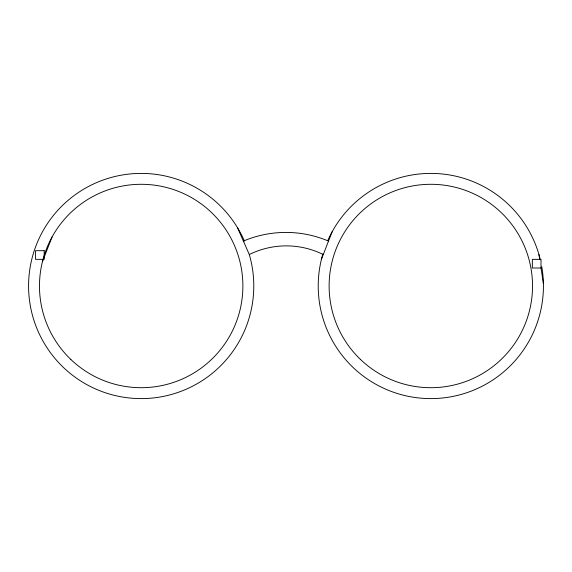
<?xml version="1.0" encoding="UTF-8"?>
<svg xmlns="http://www.w3.org/2000/svg" width="572" height="572" viewBox="0 0 572 572"><rect width="100%" height="100%" fill="white"/><g stroke="black" fill="none" stroke-linecap="round" stroke-linejoin="round"><path stroke-width="0.86" d="M42.399 261.783L52.038 237.044M321.457 259.188L332.125 231.796M541.012 268.011L532.346 268.011L532.346 259.352L541.012 259.352L541.012 268.011L543.4 283.598M237.473 227.627L249.299 254.54A83.29 83.29 0 0 1 323.266 254.54M538.938 254.54L539.682 259.352M249.299 254.54A112.605 112.605 0 0 1 119.012 396.403A112.605 112.605 0 0 1 53.582 215.244A112.605 112.605 0 0 1 244.444 241.105M243.386 241.084A108.895 108.895 0 0 1 328.507 241.084M541.763 266.702A112.605 112.605 0 0 1 424.317 398.419A112.605 112.605 0 0 1 322.851 254.04M327.785 240.576A112.605 112.605 0 0 1 540.311 259.688M44.194 250.686L35.535 250.686L35.535 259.352L44.194 259.352L44.194 250.686M70.814 359.43A101.702 101.702 0 0 0 239.954 310.217A101.702 101.702 0 0 0 112.763 188.345A101.702 101.702 0 0 0 70.814 359.43M360.46 359.43A101.702 101.702 0 0 0 529.601 310.217A101.702 101.702 0 0 0 402.409 188.345A101.702 101.702 0 0 0 360.46 359.43"/></g></svg>
